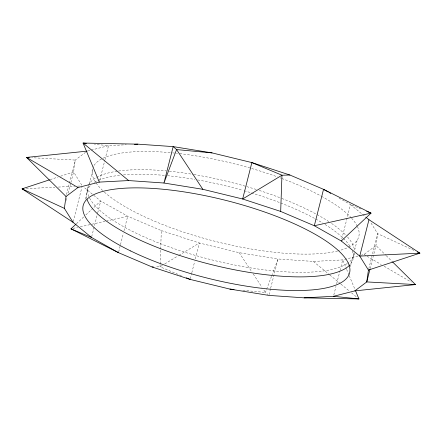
<?xml version="1.0" encoding="UTF-8"?>
<svg xmlns="http://www.w3.org/2000/svg" width="442" height="442" viewBox="0 0 442 442"><rect width="100%" height="100%" fill="white"/><g stroke="black" fill="none" stroke-linecap="round" stroke-linejoin="round"><path stroke-width="0.33" stroke-dasharray="2.21 1.66" d="M160.103 264.73L160.032 266.78L181.353 275.731M160.131 264.051L160.639 249.702M160.667 249.017L161.324 230.575L127.683 216.254L100.715 201.016L83.842 187.193M66.532 194.497L75.245 160.07L85.538 152.341M66.366 200.403L67.206 197.088M68.212 193.115L70.72 183.187M70.891 182.524L73.571 171.932L75.245 160.07L32.017 157.733M73.212 221.646L81.925 187.22M85.494 199.176L89.179 184.607M89.35 183.949L93.035 169.38M99.809 180.115L104.837 160.253M105.003 159.59L108.522 145.689L126.257 144.761M91.671 236.768L97.533 213.591M97.699 212.933L100.715 201.016L93.279 207.978M118.638 252.006L120.312 245.382M120.478 244.719L123.329 233.464M123.998 230.818L127.683 216.254L106.997 220.851M190.298 278.753L191.64 273.454M191.806 272.797L194.657 261.537M195.325 258.89L199.348 243.001L161.324 230.575M269.001 294.726L270.504 288.77M270.675 288.107L278.046 258.979L313.361 261.437L342.694 259.896L358.042 255.995M341.788 239L350.5 204.574L338.511 197.801M333.815 294.985L335.992 286.383M336.666 283.731L339.848 271.15M340.014 270.493L342.694 259.896L346.362 268.714M350.473 266.659L353.992 252.758M354.661 250.106L357.175 240.177M368.766 268.747L377.645 233.658L370.402 222.017M370.109 268.692L375.971 245.52L377.645 233.658L414.309 250.575M271.498 276.344L265.432 292.427L267.863 294.543M271.742 275.703L278.046 258.979L239.155 252.691L199.348 243.001L178.806 255.426M76.416 223.757L83.858 216.795M85.842 214.939L92.781 208.442M360.711 255.316L364.048 254.47L375.971 245.52L385.722 255.161M162.38 265.36L160.032 266.78L156.07 266.885M164.722 263.94L178.22 255.78M50.117 179.64L57.935 177.071M60.537 176.214L73.571 171.932L82.256 185.9M87.831 150.949L90.5 150.269M91.168 150.098L108.522 145.689L94.455 144.236M72.969 228.42L77.637 227.381M80.306 226.79L106.329 221M26.2 188.64L54.913 187.237M58.333 187.071L74.737 186.264M77.472 186.132L80.892 185.966M242.912 290.317L265.432 292.427L263.531 289.549M361.081 208.983L350.5 204.574L365.263 216.668M364.048 254.47L366.412 255.852M367.004 256.2L381.192 264.498M384.142 266.228L411.331 282.145M313.361 261.437L329.257 274.521M329.787 274.952L340.384 283.676M340.915 284.112L349.39 291.09M351.512 292.836L356.81 297.195M386.209 255.642L392.06 261.426M239.155 252.691L251.725 271.697M253.249 274.001L262.007 287.245M346.622 269.344L348.981 275.012M349.241 275.642L355.003 289.493M357.385 226.47A137.396 39.94 14.2 0 1 348.235 247.327M346.743 248.012A137.396 39.94 14.2 0 1 338.368 250.796M337.688 250.962A137.396 39.94 14.2 0 1 214.569 241.199A137.396 39.94 14.2 0 1 103.091 190.927M102.649 190.502A137.396 39.94 14.2 0 1 95.831 182.601M95.444 182.01A137.396 39.94 14.2 0 1 93.361 166.573M94.041 165.407A137.396 39.94 14.2 0 1 171.833 152.794M172.546 152.86A137.396 39.94 14.2 0 1 177.562 153.385M179.723 153.634A137.396 39.94 14.2 0 1 277.499 176.888M280.001 177.8A137.396 39.94 14.2 0 1 281.239 178.259M281.852 178.485A137.396 39.94 14.2 0 1 320.903 195.961M321.516 196.298A137.396 39.94 14.2 0 1 351.036 217.58M351.594 218.182A137.396 39.94 14.2 0 1 357.103 225.901M354.517 252.813A137.396 39.94 14.2 0 1 347.583 263.272M346.981 263.67A137.396 39.94 14.2 0 1 155.468 241.702A137.396 39.94 14.2 0 1 117.76 171.142M118.55 171.032A137.396 39.94 14.2 0 1 166.512 170.932M169.363 171.209A137.396 39.94 14.2 0 1 193.253 174.413M193.944 174.529A137.396 39.94 14.2 0 1 256.658 189.618M259.305 190.463A137.396 39.94 14.2 0 1 281.234 198.204M281.897 198.464A137.396 39.94 14.2 0 1 328.765 221.558M331.55 223.414A137.396 39.94 14.2 0 1 346.429 235.785M347.528 236.995A137.396 39.94 14.2 0 1 354.451 250.1M352.346 250.918A137.396 39.94 14.2 0 1 350.738 263.885M86.814 198.546A137.396 39.94 14.2 0 1 91.096 184.96M94.489 182.491A137.396 39.94 14.2 0 1 97.953 180.673M98.71 180.336A137.396 39.94 14.2 0 1 120.384 175.214M123.511 174.894A137.396 39.94 14.2 0 1 164.651 175.419M167.496 175.689A137.396 39.94 14.2 0 1 194.861 179.43M197.624 179.916A137.396 39.94 14.2 0 1 242.829 190.369M244.161 190.751A137.396 39.94 14.2 0 1 250.846 192.729M251.515 192.927A137.396 39.94 14.2 0 1 280.084 202.756M280.742 203.011A137.396 39.94 14.2 0 1 315.146 218.718M315.759 219.055A137.396 39.94 14.2 0 1 322.787 223.088M324.986 224.437A137.396 39.94 14.2 0 1 350.721 247.503"/><path stroke-width="0.66" d="M280.676 211.425L281.968 175.22L251.868 162.584L212.055 152.899L173.17 146.611L137.854 144.153L83.068 143.059L99.306 182.104L128.639 180.563L163.954 183.021L202.845 189.309L242.652 198.999L280.676 211.425L314.317 225.746L341.285 240.984L359.744 256.1L368.429 270.068L366.755 281.93L354.838 290.88L333.478 296.311L304.146 297.847L268.83 295.389L229.945 289.101L190.132 279.416L152.109 266.985L118.467 252.664L70.963 228.868L75.925 224.221M118.467 252.664L91.5 237.426L73.046 222.309L64.355 208.342L66.029 196.48L77.952 187.53L99.306 182.104M368.954 219.691L359.744 256.1L419.9 253.155L368.954 219.691L365.794 217.099M369.937 269.349L366.755 281.93L415.469 284.565L392.551 261.907M341.285 240.984L371.037 213.132L323.533 189.336L289.891 175.015L251.868 162.584L242.652 198.999L281.968 175.22L289.891 175.015M49.465 179.85L22.1 188.845L73.046 222.309M368.429 270.068L419.9 253.155L417.414 252.012M87.162 151.12L26.531 157.435L66.029 196.48M354.838 290.88L415.469 284.565M134.445 144.33L137.854 144.153M23.465 188.773L22.1 188.845L64.355 208.342M152.109 266.985L153.429 266.951M304.146 297.847L358.932 298.941L355.528 290.753M29.277 157.584L26.531 157.435L77.952 187.53M212.055 152.899L176.568 149.573L173.17 146.611L163.954 183.021L176.568 149.573L202.845 189.309M229.945 289.101L234.039 289.488M86.417 143.407L83.068 143.059L128.639 180.563M333.478 296.311L358.932 298.941M366.678 211.32L371.037 213.132L314.317 225.746L323.533 189.336L328.323 192.043M70.963 228.868L91.5 237.426M186.369 277.836L190.132 279.416M329.522 192.718L330.721 193.397M349.959 264.808A137.396 39.94 14.2 0 1 212.232 264.819A137.396 39.94 14.2 0 1 87.151 199.635M130.71 250.984A137.396 39.94 14.2 0 0 347.959 276.593A137.396 39.94 14.2 0 0 170.507 190.043A137.396 39.94 14.2 0 0 130.71 250.984"/></g></svg>
